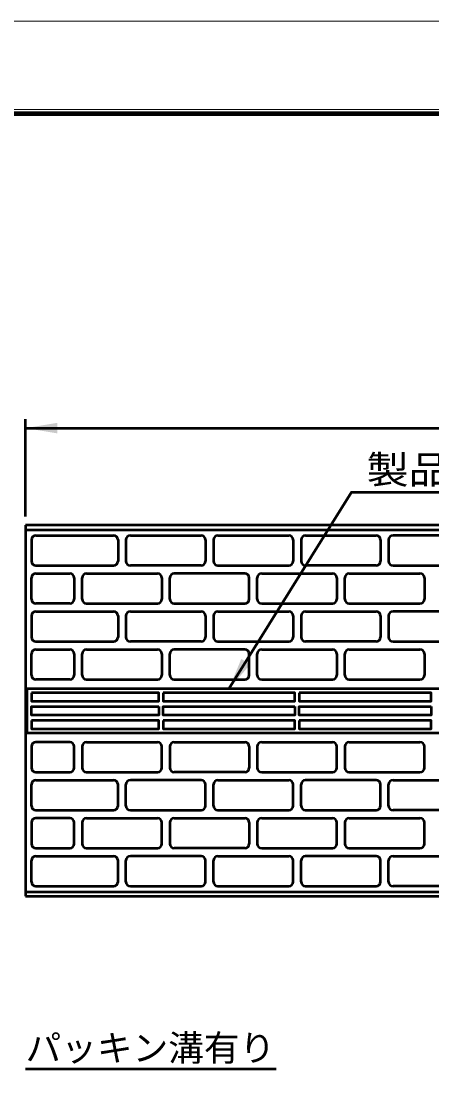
# Model space of a CAD drawing. Units: millimetres, scale not verified. Extents: x -2102 to 2102, y -1485 to 1485.
# Drawn here: x -190 to 275, y 288 to 1485 of the extents above; entities that cross this region are included whole.
import ezdxf
from ezdxf.enums import TextEntityAlignment as Align

# ---------------------------------------------------------------- set-up
doc = ezdxf.new("R2010")
doc.units = ezdxf.units.MM
doc.header["$LTSCALE"] = 5
doc.layers.add('0-0_V-nasSTD', color=7, linetype='Continuous', lineweight=35)
doc.layers.add('0-1_0', color=7, linetype='Continuous', lineweight=50)
doc.styles.add('ＭＳ ゴシック', font='')
doc.styles.get('ＭＳ ゴシック').set_extended_font_data('MS Gothic')

msp = doc.modelspace()

# ---------------------------------------------------------------- linework, layer by layer
at = {"layer": '0-0_V-nasSTD', "lineweight": 18}
for points in [[(-2102.5, -1485), (-2102.5, 1485), (2102.5, 1485), (2102.5, -1485)], [(-2002.5, -1385), (-2002.5, 1385), (2002.5, 1385), (2002.5, -1385)]]:
    msp.add_lwpolyline(points, close=True, dxfattribs=at)
at = {"layer": '0-0_V-nasSTD', "lineweight": 100}
msp.add_lwpolyline([(1997.5, -1380), (1997.5, 1380), (-1997.5, 1380)], dxfattribs=at)
at = {"layer": '0-0_V-nasSTD'}
for points in [[(-184.686, 1024.351), (-148.686, 1018.351), (-148.686, 1030.351)], [(45.314, 729.351), (59.23, 763.09), (64.325, 759.921)], [(45.314, 729.351), (64.325, 759.921), (69.421, 756.753)]]:
    msp.add_solid(points, dxfattribs=at)
at = {"layer": '0-1_0'}
for p, q in [((-184.686, 924.351), (-184.686, 1034.351)), ((-184.686, 1024.351), (1815.314, 1024.351)), ((1815.314, 914.351), (-184.686, 914.351)), ((-184.686, 914.351), (-184.686, 494.351)), ((-184.686, 909.351), (815.314, 909.351)), ((-173.186, 902.851), (-85.186, 902.851)), ((-66.186, 902.851), (13.814, 902.851)), ((32.814, 902.851), (112.814, 902.851)), ((131.814, 902.851), (211.814, 902.851)), ((310.814, 902.851), (230.814, 902.851)), ((-178.186, 897.851), (-178.186, 873.851)), ((-80.186, 897.851), (-80.186, 873.851)), ((-71.186, 897.851), (-71.186, 873.851)), ((18.814, 897.851), (18.814, 873.851)), ((27.814, 897.851), (27.814, 873.851)), ((117.814, 897.851), (117.814, 873.851)), ((126.814, 897.851), (126.814, 873.851)), ((216.814, 897.851), (216.814, 873.851)), ((225.814, 897.851), (225.814, 873.851)), ((-173.186, 868.851), (-85.186, 868.851)), ((13.814, 868.851), (-66.186, 868.851)), ((32.814, 868.851), (112.814, 868.851)), ((211.814, 868.851), (131.814, 868.851)), ((230.814, 868.851), (310.814, 868.851)), ((-178.186, 830.851), (-178.186, 854.851)), ((-173.186, 859.851), (-134.686, 859.851)), ((-129.686, 854.851), (-129.686, 830.851)), ((-120.686, 830.851), (-120.686, 854.851)), ((-115.686, 859.851), (-35.686, 859.851)), ((-30.686, 854.851), (-30.686, 830.851)), ((-21.686, 830.851), (-21.686, 854.851)), ((63.314, 859.851), (-16.686, 859.851)), ((68.314, 830.851), (68.314, 854.851)), ((77.314, 830.851), (77.314, 854.851)), ((82.314, 859.851), (162.314, 859.851)), ((167.314, 854.851), (167.314, 830.851)), ((176.314, 830.851), (176.314, 854.851)), ((181.314, 859.851), (261.314, 859.851)), ((266.314, 854.851), (266.314, 830.851)), ((-134.686, 825.851), (-173.186, 825.851)), ((-173.186, 816.851), (-85.186, 816.851)), ((-115.686, 825.851), (-35.686, 825.851)), ((-66.186, 816.851), (13.814, 816.851)), ((-16.686, 825.851), (63.314, 825.851)), ((32.814, 816.851), (112.814, 816.851)), ((82.314, 825.851), (162.314, 825.851)), ((131.814, 816.851), (211.814, 816.851)), ((181.314, 825.851), (261.314, 825.851)), ((310.814, 816.851), (230.814, 816.851)), ((-178.186, 811.851), (-178.186, 787.851)), ((-80.186, 811.851), (-80.186, 787.851)), ((-71.186, 811.851), (-71.186, 787.851)), ((18.814, 811.851), (18.814, 787.851)), ((27.814, 811.851), (27.814, 787.851)), ((117.814, 811.851), (117.814, 787.851)), ((126.814, 811.851), (126.814, 787.851)), ((216.814, 811.851), (216.814, 787.851)), ((225.814, 811.851), (225.814, 787.851)), ((-173.186, 782.851), (-85.186, 782.851)), ((13.814, 782.851), (-66.186, 782.851)), ((32.814, 782.851), (112.814, 782.851)), ((211.814, 782.851), (131.814, 782.851)), ((230.814, 782.851), (310.814, 782.851)), ((-178.186, 744.851), (-178.186, 768.851)), ((-173.186, 773.851), (-134.686, 773.851)), ((-129.686, 768.851), (-129.686, 744.851)), ((-120.686, 744.851), (-120.686, 768.851)), ((-115.686, 773.851), (-35.686, 773.851)), ((-30.686, 768.851), (-30.686, 744.851)), ((-21.686, 744.851), (-21.686, 768.851)), ((63.314, 773.851), (-16.686, 773.851)), ((68.314, 744.851), (68.314, 768.851)), ((77.314, 744.851), (77.314, 768.851)), ((82.314, 773.851), (162.314, 773.851)), ((167.314, 768.851), (167.314, 744.851)), ((176.314, 744.851), (176.314, 768.851)), ((181.314, 773.851), (261.314, 773.851)), ((266.314, 768.851), (266.314, 744.851)), ((-134.686, 739.851), (-173.186, 739.851)), ((-115.686, 739.851), (-35.686, 739.851)), ((-16.686, 739.851), (63.314, 739.851)), ((82.314, 739.851), (162.314, 739.851)), ((181.314, 739.851), (261.314, 739.851)), ((-183.186, 729.351), (-184.686, 729.351)), ((1813.814, 729.351), (-183.186, 729.351)), ((-183.186, 729.351), (-183.186, 679.351)), ((-183.186, 679.351), (-184.686, 679.351)), ((-183.186, 679.351), (1813.814, 679.351)), ((-178.186, 663.851), (-178.186, 639.851)), ((-134.686, 668.851), (-173.186, 668.851)), ((-129.686, 639.851), (-129.686, 663.851)), ((-120.686, 663.851), (-120.686, 639.851)), ((-115.686, 668.851), (-35.686, 668.851)), ((-30.686, 639.851), (-30.686, 663.851)), ((-21.686, 663.851), (-21.686, 639.851)), ((-16.686, 668.851), (63.314, 668.851)), ((68.314, 663.851), (68.314, 639.851)), ((77.314, 663.851), (77.314, 639.851)), ((82.314, 668.851), (162.314, 668.851)), ((167.314, 639.851), (167.314, 663.851)), ((176.314, 663.851), (176.314, 639.851)), ((181.314, 668.851), (261.314, 668.851)), ((266.314, 639.851), (266.314, 663.851)), ((-173.186, 634.851), (-134.686, 634.851)), ((-115.686, 634.851), (-35.686, 634.851)), ((63.314, 634.851), (-16.686, 634.851)), ((82.314, 634.851), (162.314, 634.851)), ((181.314, 634.851), (261.314, 634.851)), ((-173.186, 625.851), (-85.186, 625.851)), ((13.814, 625.851), (-66.186, 625.851)), ((32.814, 625.851), (112.814, 625.851)), ((211.814, 625.851), (131.814, 625.851)), ((230.814, 625.851), (310.814, 625.851)), ((-178.186, 596.851), (-178.186, 620.851)), ((-80.186, 596.851), (-80.186, 620.851)), ((-71.186, 596.851), (-71.186, 620.851)), ((18.814, 596.851), (18.814, 620.851)), ((27.814, 596.851), (27.814, 620.851)), ((117.814, 596.851), (117.814, 620.851)), ((126.814, 596.851), (126.814, 620.851)), ((216.814, 596.851), (216.814, 620.851)), ((225.814, 596.851), (225.814, 620.851)), ((-173.186, 591.851), (-85.186, 591.851)), ((-66.186, 591.851), (13.814, 591.851)), ((32.814, 591.851), (112.814, 591.851)), ((131.814, 591.851), (211.814, 591.851)), ((310.814, 591.851), (230.814, 591.851)), ((-178.186, 577.851), (-178.186, 553.851)), ((-134.686, 582.851), (-173.186, 582.851)), ((-129.686, 553.851), (-129.686, 577.851)), ((-120.686, 577.851), (-120.686, 553.851)), ((-115.686, 582.851), (-35.686, 582.851)), ((-30.686, 553.851), (-30.686, 577.851)), ((-21.686, 577.851), (-21.686, 553.851)), ((-16.686, 582.851), (63.314, 582.851)), ((68.314, 577.851), (68.314, 553.851)), ((77.314, 577.851), (77.314, 553.851)), ((82.314, 582.851), (162.314, 582.851)), ((167.314, 553.851), (167.314, 577.851)), ((176.314, 577.851), (176.314, 553.851)), ((181.314, 582.851), (261.314, 582.851)), ((266.314, 553.851), (266.314, 577.851)), ((-173.186, 548.851), (-134.686, 548.851)), ((-173.186, 539.851), (-85.186, 539.851)), ((-115.686, 548.851), (-35.686, 548.851)), ((13.814, 539.851), (-66.186, 539.851)), ((63.314, 548.851), (-16.686, 548.851)), ((32.814, 539.851), (112.814, 539.851)), ((82.314, 548.851), (162.314, 548.851)), ((211.814, 539.851), (131.814, 539.851)), ((181.314, 548.851), (261.314, 548.851)), ((230.814, 539.851), (310.814, 539.851)), ((-178.186, 510.851), (-178.186, 534.851)), ((-80.186, 510.851), (-80.186, 534.851)), ((-71.186, 510.851), (-71.186, 534.851)), ((18.814, 510.851), (18.814, 534.851)), ((27.814, 510.851), (27.814, 534.851)), ((117.814, 510.851), (117.814, 534.851)), ((126.814, 510.851), (126.814, 534.851)), ((216.814, 510.851), (216.814, 534.851)), ((225.814, 510.851), (225.814, 534.851)), ((-173.186, 505.851), (-85.186, 505.851)), ((-66.186, 505.851), (13.814, 505.851)), ((32.814, 505.851), (112.814, 505.851)), ((131.814, 505.851), (211.814, 505.851)), ((310.814, 505.851), (230.814, 505.851)), ((-184.686, 499.351), (815.314, 499.351)), ((-184.686, 494.351), (1815.314, 494.351)), ((-184.686, 299.053), (98.521, 299.053))]:
    msp.add_line(p, q, dxfattribs=at)
msp.add_lwpolyline([(45.314, 729.351), (183.774, 951.991), (719.294, 951.991)], dxfattribs=at)
for points in [[(-178.186, 724.851), (-178.186, 715.251), (-34.186, 715.251), (-34.186, 724.851)], [(-29.186, 724.851), (-29.186, 715.251), (119.814, 715.251), (119.814, 724.851)], [(124.814, 724.851), (124.814, 715.251), (273.814, 715.251), (273.814, 724.851)], [(-34.186, 709.251), (-34.186, 699.451), (-178.186, 699.451), (-178.186, 709.251)], [(119.814, 709.251), (119.814, 699.451), (-29.186, 699.451), (-29.186, 709.251)], [(273.814, 709.251), (273.814, 699.451), (124.814, 699.451), (124.814, 709.251)], [(-178.186, 693.451), (-178.186, 683.851), (-34.186, 683.851), (-34.186, 693.451)], [(-29.186, 693.451), (-29.186, 683.851), (119.814, 683.851), (119.814, 693.451)], [(124.814, 693.451), (124.814, 683.851), (273.814, 683.851), (273.814, 693.451)]]:
    msp.add_lwpolyline(points, close=True, dxfattribs=at)
for centre, start, end in [((-173.186, 897.851), 90, 180), ((-85.186, 897.851), 0, 90), ((-66.186, 897.851), 90, 180), ((13.814, 897.851), 0, 90), ((32.814, 897.851), 90, 180), ((112.814, 897.851), 0, 90), ((131.814, 897.851), 90, 180), ((211.814, 897.851), 0, 90), ((230.814, 897.851), 90, 180), ((-173.186, 873.851), 180, 270), ((-85.186, 873.851), 270, 0), ((-66.186, 873.851), 180, 270), ((13.814, 873.851), 270, 0), ((32.814, 873.851), 180, 270), ((112.814, 873.851), 270, 0), ((131.814, 873.851), 180, 270), ((211.814, 873.851), 270, 0), ((230.814, 873.851), 180, 270), ((-173.186, 854.851), 90, 180), ((-134.686, 854.851), 0, 90), ((-115.686, 854.851), 90, 180), ((-35.686, 854.851), 0, 90), ((-16.686, 854.851), 90, 180), ((63.314, 854.851), 0, 90), ((82.314, 854.851), 90, 180), ((162.314, 854.851), 0, 90), ((181.314, 854.851), 90, 180), ((261.314, 854.851), 0, 90), ((-173.186, 830.851), 180, 270), ((-134.686, 830.851), 270, 0), ((-115.686, 830.851), 180, 270), ((-35.686, 830.851), 270, 0), ((-16.686, 830.851), 180, 270), ((63.314, 830.851), 270, 0), ((82.314, 830.851), 180, 270), ((162.314, 830.851), 270, 0), ((181.314, 830.851), 180, 270), ((261.314, 830.851), 270, 0), ((-173.186, 811.851), 90, 180), ((-85.186, 811.851), 0, 90), ((-66.186, 811.851), 90, 180), ((13.814, 811.851), 0, 90), ((32.814, 811.851), 90, 180), ((112.814, 811.851), 0, 90), ((131.814, 811.851), 90, 180), ((211.814, 811.851), 0, 90), ((230.814, 811.851), 90, 180), ((-173.186, 787.851), 180, 270), ((-85.186, 787.851), 270, 0), ((-66.186, 787.851), 180, 270), ((13.814, 787.851), 270, 0), ((32.814, 787.851), 180, 270), ((112.814, 787.851), 270, 0), ((131.814, 787.851), 180, 270), ((211.814, 787.851), 270, 0), ((230.814, 787.851), 180, 270), ((-173.186, 768.851), 90, 180), ((-134.686, 768.851), 0, 90), ((-115.686, 768.851), 90, 180), ((-35.686, 768.851), 0, 90), ((-16.686, 768.851), 90, 180), ((63.314, 768.851), 0, 90), ((82.314, 768.851), 90, 180), ((162.314, 768.851), 0, 90), ((181.314, 768.851), 90, 180), ((261.314, 768.851), 0, 90), ((-173.186, 744.851), 180, 270), ((-134.686, 744.851), 270, 0), ((-115.686, 744.851), 180, 270), ((-35.686, 744.851), 270, 0), ((-16.686, 744.851), 180, 270), ((63.314, 744.851), 270, 0), ((82.314, 744.851), 180, 270), ((162.314, 744.851), 270, 0), ((181.314, 744.851), 180, 270), ((261.314, 744.851), 270, 0), ((-173.186, 663.851), 90, 180), ((-134.686, 663.851), 0, 90), ((-115.686, 663.851), 90, 180), ((-35.686, 663.851), 0, 90), ((-16.686, 663.851), 90, 180), ((63.314, 663.851), 0, 90), ((82.314, 663.851), 90, 180), ((162.314, 663.851), 0, 90), ((181.314, 663.851), 90, 180), ((261.314, 663.851), 0, 90), ((-173.186, 639.851), 180, 270), ((-134.686, 639.851), 270, 0), ((-115.686, 639.851), 180, 270), ((-35.686, 639.851), 270, 0), ((-16.686, 639.851), 180, 270), ((63.314, 639.851), 270, 0), ((82.314, 639.851), 180, 270), ((162.314, 639.851), 270, 0), ((181.314, 639.851), 180, 270), ((261.314, 639.851), 270, 0), ((-173.186, 620.851), 90, 180), ((-85.186, 620.851), 0, 90), ((-66.186, 620.851), 90, 180), ((13.814, 620.851), 0, 90), ((32.814, 620.851), 90, 180), ((112.814, 620.851), 0, 90), ((131.814, 620.851), 90, 180), ((211.814, 620.851), 0, 90), ((230.814, 620.851), 90, 180), ((-173.186, 596.851), 180, 270), ((-85.186, 596.851), 270, 0), ((-66.186, 596.851), 180, 270), ((13.814, 596.851), 270, 0), ((32.814, 596.851), 180, 270), ((112.814, 596.851), 270, 0), ((131.814, 596.851), 180, 270), ((211.814, 596.851), 270, 0), ((230.814, 596.851), 180, 270), ((-173.186, 577.851), 90, 180), ((-134.686, 577.851), 0, 90), ((-115.686, 577.851), 90, 180), ((-35.686, 577.851), 0, 90), ((-16.686, 577.851), 90, 180), ((63.314, 577.851), 0, 90), ((82.314, 577.851), 90, 180), ((162.314, 577.851), 0, 90), ((181.314, 577.851), 90, 180), ((261.314, 577.851), 0, 90), ((-173.186, 553.851), 180, 270), ((-134.686, 553.851), 270, 0), ((-115.686, 553.851), 180, 270), ((-35.686, 553.851), 270, 0), ((-16.686, 553.851), 180, 270), ((63.314, 553.851), 270, 0), ((82.314, 553.851), 180, 270), ((162.314, 553.851), 270, 0), ((181.314, 553.851), 180, 270), ((261.314, 553.851), 270, 0), ((-173.186, 534.851), 90, 180), ((-85.186, 534.851), 0, 90), ((-66.186, 534.851), 90, 180), ((13.814, 534.851), 0, 90), ((32.814, 534.851), 90, 180), ((112.814, 534.851), 0, 90), ((131.814, 534.851), 90, 180), ((211.814, 534.851), 0, 90), ((230.814, 534.851), 90, 180), ((-173.186, 510.851), 180, 270), ((-85.186, 510.851), 270, 0), ((-66.186, 510.851), 180, 270), ((13.814, 510.851), 270, 0), ((32.814, 510.851), 180, 270), ((112.814, 510.851), 270, 0), ((131.814, 510.851), 180, 270), ((211.814, 510.851), 270, 0), ((230.814, 510.851), 180, 270)]:
    msp.add_arc(centre, 5, start, end, dxfattribs=at)

# ---------------------------------------------------------------- texts
at = {"layer": '0-0_V-nasSTD', "style": 'ＭＳ ゴシック', "width": 1.1}
msp.add_text('製品一体型グレーチング', height=31.67, dxfattribs=at).set_placement((200.894, 951.991), align=Align.BOTTOM_LEFT)
at = {"layer": '0-0_V-nasSTD', "style": 'ＭＳ ゴシック'}
msp.add_text('パッキン溝有り', height=29.56, dxfattribs=at).set_placement((-184.686, 299.053), align=Align.BOTTOM_LEFT)

doc.saveas('drawing.dxf')
